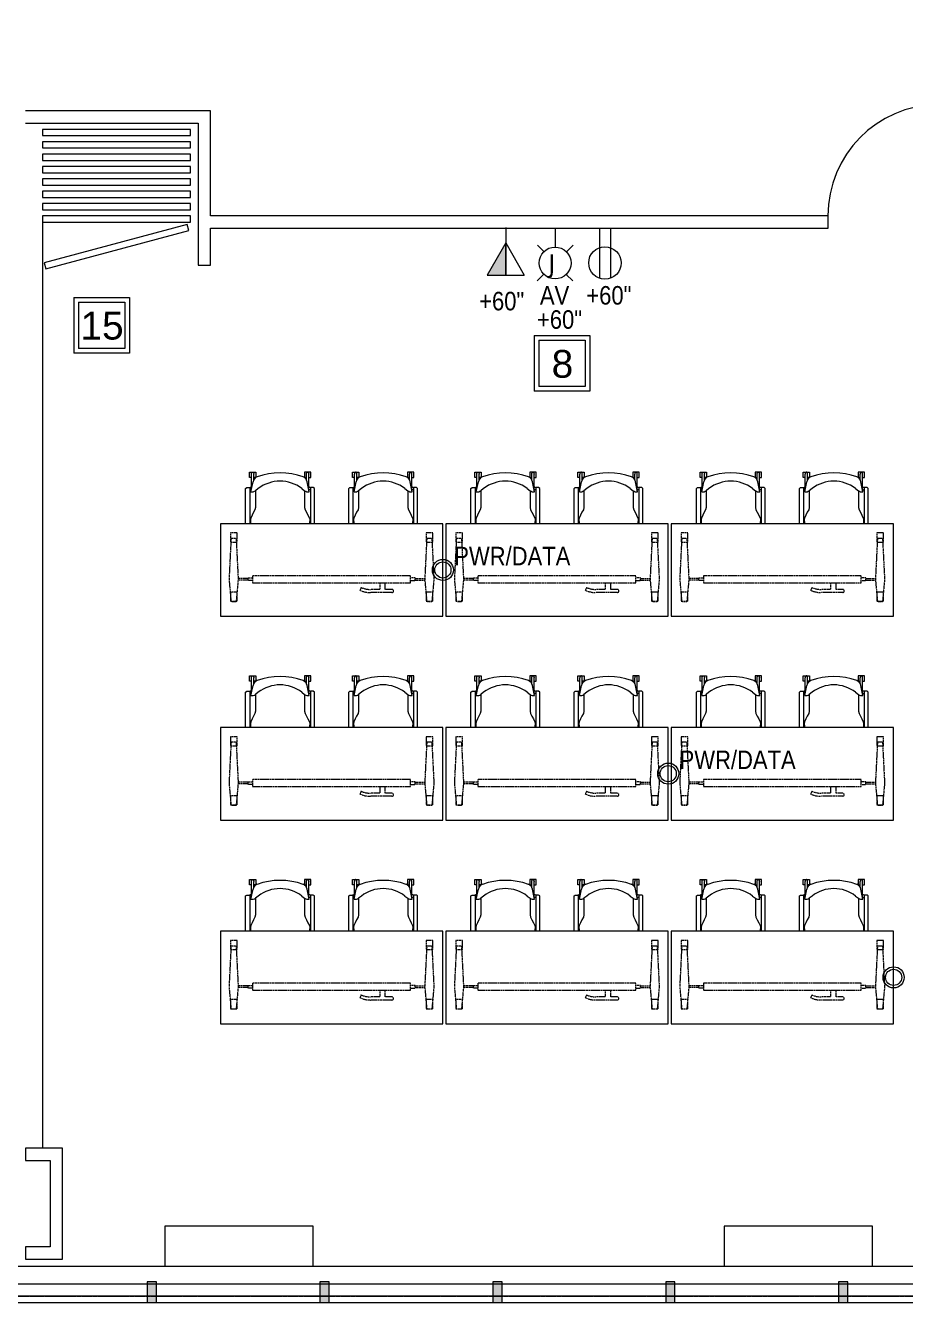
# Model space of a CAD drawing. Header units: inches. Extents: x 1 to 4574, y -953 to 1388.
# Drawn here: x 3075.3 to 3360.3, y -691.2 to -277.6 of the extents above; entities that cross this region are included whole.
import ezdxf

# ---------------------------------------------------------------- set-up
doc = ezdxf.new("R2010")
doc.units = ezdxf.units.IN
doc.header["$MEASUREMENT"] = 0
for name, pattern in [('Dash', [0.25, 0.125, -0.125]), ('Hidden 1_8_', [0.1875, 0.125, -0.0625]), ('IMPORT-PHANTOM4', [0.625, 0.3125, -0.0625, 0.0625, -0.0625, 0.0625, -0.0625])]:
    doc.linetypes.add(name, pattern=pattern)
for name, color, linetype, lineweight in [('3rd Floor Revit Background_dwg', 8, 'Continuous', 9), ('A-ANNO-NOTE', 131, 'Continuous', 20), ('A-Area', 7, 'IMPORT-PHANTOM4', 9), ('A-DETL', 90, 'Continuous', 9), ('A-DETL-HDLN', 90, 'Continuous', 9), ('A-DOOR', 31, 'Continuous', 9), ('A-FLOR', 192, 'Continuous', 9), ('A-WALL', 113, 'Continuous', 50), ('AWAEX', 7, 'Continuous', 9), ('E-COMM-IDEN', 2, 'Continuous', 9), ('E-ELEC-FIXT-IDEN', 2, 'Continuous', 9), ('I-FURN', 30, 'Continuous', 9), ('I-FURN-HDLN', 30, 'Continuous', 9), ('MHV', 7, 'Continuous', 9)]:
    doc.layers.add(name, color=color, linetype=linetype, lineweight=lineweight)
doc.styles.add('Arial', font='arial.ttf', dxfattribs={"height": 9})
doc.styles.add('Arial_3', font='arial.ttf', dxfattribs={"width": 0.85, "height": 6})
doc.styles.add('Tahoma', font='tahoma.ttf', dxfattribs={"height": 6})

# ---------------------------------------------------------------- blocks, each defined once
blk = doc.blocks.new('Single-Glass - No Frame - 36_ x 96_-2992229-3rd Floor New Construction - Tel_Data_Elec Plan')
at = {"layer": 'A-DOOR', "color": 250, "lineweight": 20}
for p, q in [((17.5, 2), (17.5, 38.06)), ((18, 38.06), (17.5, 38.06)), ((18, 2), (18, 38.06)), ((18, 2), (17.5, 2))]:
    blk.add_line(p, q, dxfattribs=at)
at = {"layer": 'A-DOOR'}
blk.add_arc((18, 2), 36.07, 90.7943, 180, dxfattribs=at)
blk = doc.blocks.new('Training Tables - 30x72-592698-3rd Floor New Construction - Tel_Data_Elec Plan')
at = {"layer": 'I-FURN'}
for p, q in [((-36, 15), (-36, -15)), ((36, 15), (-36, 15)), ((36, -15), (36, 15)), ((-36, -15), (36, -15)), ((-27.85, -15), (-27.85, -26.41)), ((-26.54, -26.71), (-26.54, -15)), ((-26.3, -16.32), (-26.25, -15.29)), ((-26.21, -16.85), (-26.3, -16.32)), ((-26.25, -15.29), (-26.22, -15)), ((-7.2, -16.85), (-7.1, -16.32)), ((-7.15, -15.29), (-7.18, -15)), ((-7.1, -16.32), (-7.15, -15.29)), ((-6.87, -26.71), (-6.87, -15)), ((-5.56, -15), (-5.56, -26.41)), ((5.56, -15), (5.56, -26.41)), ((6.87, -26.71), (6.87, -15)), ((7.1, -16.32), (7.15, -15.29)), ((7.2, -16.85), (7.1, -16.32)), ((7.15, -15.29), (7.18, -15)), ((26.21, -16.85), (26.3, -16.32)), ((26.25, -15.29), (26.22, -15)), ((26.3, -16.32), (26.25, -15.29)), ((26.54, -26.71), (26.54, -15)), ((27.85, -15), (27.85, -26.41)), ((-25.75, -17.75), (-26.21, -16.85)), ((-25.31, -18.7), (-25.75, -17.75)), ((-24.86, -19.49), (-25.31, -18.7)), ((-24.67, -20.24), (-24.86, -19.49)), ((-24.67, -25.69), (-24.67, -20.24)), ((-8.73, -20.24), (-8.55, -19.49)), ((-8.73, -25.69), (-8.73, -20.24)), ((-8.55, -19.49), (-8.1, -18.7)), ((-8.1, -18.7), (-7.65, -17.75)), ((-7.65, -17.75), (-7.2, -16.85)), ((7.65, -17.75), (7.2, -16.85)), ((8.1, -18.7), (7.65, -17.75)), ((8.55, -19.49), (8.1, -18.7)), ((8.73, -20.24), (8.55, -19.49)), ((8.73, -25.69), (8.73, -20.24)), ((24.67, -20.24), (24.86, -19.49)), ((24.67, -25.69), (24.67, -20.24)), ((24.86, -19.49), (25.31, -18.7)), ((25.31, -18.7), (25.75, -17.75)), ((25.75, -17.75), (26.21, -16.85)), ((-27.85, -26.41), (-27.48, -26.71)), ((-27.48, -26.71), (-26.54, -26.71)), ((-26.12, -25.37), (-25.46, -28.6)), ((-25.98, -26.05), (-25.98, -31.1)), ((-23.76, -26.39), (-24.67, -25.69)), ((-9.64, -26.39), (-8.73, -25.69)), ((-7.28, -25.37), (-7.95, -28.6)), ((-7.42, -26.05), (-7.42, -31.1)), ((-5.93, -26.71), (-6.87, -26.71)), ((-5.56, -26.41), (-5.93, -26.71)), ((5.56, -26.41), (5.93, -26.71)), ((5.93, -26.71), (6.87, -26.71)), ((7.28, -25.37), (7.95, -28.6)), ((7.42, -26.05), (7.42, -31.1)), ((9.64, -26.39), (8.73, -25.69)), ((23.76, -26.39), (24.67, -25.69)), ((26.12, -25.37), (25.46, -28.6)), ((25.98, -26.05), (25.98, -31.1)), ((27.48, -26.71), (26.54, -26.71)), ((27.85, -26.41), (27.48, -26.71)), ((-26.63, -30), (-26.63, -31.69)), ((-25.98, -30), (-26.63, -30)), ((-26.63, -31.69), (-24.58, -31.69)), ((-25.98, -31.1), (-25.98, -31.19)), ((-25.98, -31.19), (-25.96, -31.3)), ((-25.96, -31.3), (-25.93, -31.4)), ((-25.93, -31.4), (-25.89, -31.49)), ((-25.89, -31.49), (-25.83, -31.57)), ((-25.83, -31.57), (-25.77, -31.63)), ((-25.77, -31.63), (-25.71, -31.67)), ((-25.71, -31.67), (-25.64, -31.69)), ((-25.64, -31.69), (-25.57, -31.69)), ((-25.57, -31.69), (-25.5, -31.67)), ((-25.5, -31.67), (-25.44, -31.63)), ((-25.44, -31.63), (-25.38, -31.57)), ((-25.38, -31.57), (-25.33, -31.49)), ((-25.33, -31.49), (-25.28, -31.4)), ((-25.28, -31.4), (-25.25, -31.3)), ((-25.25, -31.3), (-25.23, -31.19)), ((-25.23, -29.27), (-25.23, -31.08)), ((-24.58, -30), (-25.23, -30)), ((-25.23, -31.19), (-25.23, -31.08)), ((-24.58, -31.69), (-24.58, -30)), ((-8.82, -30), (-8.18, -30)), ((-8.82, -31.69), (-8.82, -30)), ((-6.78, -31.69), (-8.82, -31.69)), ((-8.18, -29.27), (-8.18, -31.08)), ((-8.18, -31.08), (-8.17, -31.19)), ((-8.17, -31.19), (-8.15, -31.3)), ((-8.15, -31.3), (-8.12, -31.4)), ((-8.12, -31.4), (-8.08, -31.49)), ((-8.08, -31.49), (-8.03, -31.57)), ((-8.03, -31.57), (-7.97, -31.63)), ((-7.97, -31.63), (-7.9, -31.67)), ((-7.9, -31.67), (-7.83, -31.69)), ((-7.83, -31.69), (-7.76, -31.69)), ((-7.76, -31.69), (-7.7, -31.67)), ((-7.7, -31.67), (-7.63, -31.63)), ((-7.63, -31.63), (-7.57, -31.57)), ((-7.57, -31.57), (-7.52, -31.49)), ((-7.52, -31.49), (-7.48, -31.4)), ((-7.48, -31.4), (-7.45, -31.3)), ((-7.45, -31.3), (-7.43, -31.19)), ((-7.43, -31.19), (-7.42, -31.1)), ((-7.42, -30), (-6.78, -30)), ((-6.78, -30), (-6.78, -31.69)), ((6.78, -30), (6.78, -31.69)), ((7.42, -30), (6.78, -30)), ((6.78, -31.69), (8.82, -31.69)), ((7.43, -31.19), (7.42, -31.1)), ((7.45, -31.3), (7.43, -31.19)), ((7.48, -31.4), (7.45, -31.3)), ((7.52, -31.49), (7.48, -31.4)), ((7.57, -31.57), (7.52, -31.49)), ((7.63, -31.63), (7.57, -31.57)), ((7.7, -31.67), (7.63, -31.63)), ((7.76, -31.69), (7.7, -31.67)), ((7.83, -31.69), (7.76, -31.69)), ((7.9, -31.67), (7.83, -31.69)), ((7.97, -31.63), (7.9, -31.67)), ((8.03, -31.57), (7.97, -31.63)), ((8.08, -31.49), (8.03, -31.57)), ((8.12, -31.4), (8.08, -31.49)), ((8.15, -31.3), (8.12, -31.4)), ((8.17, -31.19), (8.15, -31.3)), ((8.18, -31.08), (8.17, -31.19)), ((8.18, -29.27), (8.18, -31.08)), ((8.82, -30), (8.18, -30)), ((8.82, -31.69), (8.82, -30)), ((24.58, -30), (25.23, -30)), ((24.58, -31.69), (24.58, -30)), ((26.63, -31.69), (24.58, -31.69)), ((25.23, -29.27), (25.23, -31.08)), ((25.23, -31.19), (25.23, -31.08)), ((25.25, -31.3), (25.23, -31.19)), ((25.28, -31.4), (25.25, -31.3)), ((25.33, -31.49), (25.28, -31.4)), ((25.38, -31.57), (25.33, -31.49)), ((25.44, -31.63), (25.38, -31.57)), ((25.5, -31.67), (25.44, -31.63)), ((25.57, -31.69), (25.5, -31.67)), ((25.64, -31.69), (25.57, -31.69)), ((25.71, -31.67), (25.64, -31.69)), ((25.77, -31.63), (25.71, -31.67)), ((25.83, -31.57), (25.77, -31.63)), ((25.89, -31.49), (25.83, -31.57)), ((25.93, -31.4), (25.89, -31.49)), ((25.96, -31.3), (25.93, -31.4)), ((25.98, -31.19), (25.96, -31.3)), ((25.98, -30), (26.63, -30)), ((25.98, -31.1), (25.98, -31.19)), ((26.63, -30), (26.63, -31.69))]:
    blk.add_line(p, q, dxfattribs=at)
for centre, radius, start, end in [((-26.64, -25.1), 0.933, 276.1183, 310.6025), ((-26.76, -27.75), 1.05, 42.6215, 77.957), ((-25.73, -27.07), 1.74, 52.4563, 103.0064), ((-23.48, -28.29), 2, 188.9172, 250.5327), ((-16.7, -17.2), 11.59, 232.4563, 307.5437), ((-9.92, -28.29), 2, 289.4673, 351.0828), ((-7.67, -27.07), 1.74, 76.9936, 127.5437), ((-6.65, -27.75), 1.05, 102.043, 137.3785), ((-6.77, -25.1), 0.933, 229.3975, 263.8817), ((6.77, -25.1), 0.933, 276.1183, 310.6025), ((6.65, -27.75), 1.05, 42.6215, 77.957), ((7.67, -27.07), 1.74, 52.4563, 103.0064), ((9.92, -28.29), 2, 188.9172, 250.5327), ((16.7, -17.2), 11.59, 232.4563, 307.5437), ((23.48, -28.29), 2, 289.4673, 351.0828), ((25.73, -27.07), 1.74, 76.9936, 127.5437), ((26.76, -27.75), 1.05, 102.043, 137.3785), ((26.64, -25.1), 0.933, 229.3975, 263.8817), ((-16.7, -9.11), 22.34, 250.5327, 289.4673), ((16.7, -9.11), 22.34, 250.5327, 289.4673)]:
    blk.add_arc(centre, radius, start, end, dxfattribs=at)
at = {"layer": 'I-FURN-HDLN', "linetype": 'Dash'}
for p, q in [((-33.13, 3), (-32.47, 10.3)), ((-32.8, 10.12), (-32.8, 7.16)), ((-30.6, 10.12), (-32.8, 10.12)), ((-32.47, 10.3), (-30.93, 10.3)), ((-30.93, 10.3), (-30.27, 3)), ((-30.6, 7.16), (-30.6, 10.12)), ((30.27, 3), (30.93, 10.3)), ((32.8, 10.12), (30.6, 10.12)), ((30.6, 10.12), (30.6, 7.16)), ((30.93, 10.3), (32.47, 10.3)), ((32.47, 10.3), (33.13, 3)), ((32.8, 7.16), (32.8, 10.12)), ((-32.8, 7.16), (-30.6, 7.16)), ((-19.56, 7.3), (-12.56, 7.3)), ((-19.56, 6.3), (-17.4, 6.3)), ((-17.4, 6.3), (-17.4, 4.11)), ((-15.64, 6.3), (-12.56, 6.3)), ((-15.64, 4.11), (-15.64, 6.3)), ((-9.57, 5.63), (-9.15, 6.54)), ((30.6, 7.16), (32.8, 7.16)), ((-32.47, -10.29), (-33.13, 3)), ((-30.27, 3), (-30.93, -10.29)), ((-27.07, 3.25), (-30.29, 3.25)), ((-27.07, 2.75), (-30.28, 2.75)), ((-27.07, 3.43), (-27.07, 2.57)), ((-25.57, 3.43), (-27.07, 3.43)), ((-27.07, 2.57), (-25.57, 2.57)), ((-25.57, 4.11), (-25.57, 1.89)), ((25.58, 4.11), (-25.57, 4.11)), ((-25.57, 1.89), (25.58, 1.89)), ((25.58, 1.89), (25.58, 4.11)), ((25.58, 3.43), (27.08, 3.43)), ((27.08, 2.57), (25.58, 2.57)), ((27.08, 3.43), (27.08, 2.57)), ((27.08, 3.25), (30.29, 3.25)), ((27.08, 2.75), (30.28, 2.75)), ((30.93, -10.29), (30.27, 3)), ((33.13, 3), (32.47, -10.29)), ((-32.8, -9.05), (-32.8, -12.01)), ((-30.6, -9.05), (-32.8, -9.05)), ((-32.8, -12.01), (-30.6, -12.01)), ((-30.93, -10.29), (-32.47, -10.29)), ((-30.6, -12.01), (-30.6, -9.05)), ((32.8, -9.05), (30.6, -9.05)), ((30.6, -9.05), (30.6, -12.01)), ((30.6, -12.01), (32.8, -12.01)), ((32.47, -10.29), (30.93, -10.29)), ((32.8, -12.01), (32.8, -9.05))]:
    blk.add_line(p, q, dxfattribs=at)
for centre, radius, start, end in [((-19.56, 6.8), 0.5, 90, 270), ((-12.56, -0.7), 8, 64.7939, 90), ((-12.56, -0.7), 7, 64.7589, 90)]:
    blk.add_arc(centre, radius, start, end, dxfattribs=at)
blk = doc.blocks.new('3rd Floor Revit Background_dwg-1506769-3rd Floor New Construction - Tel_Data_Elec Plan')
at = {"layer": 'AWAEX'}
for points in [[(1240.06, -691.22), (1240.06, -684.53), (1237.06, -684.53), (1237.06, -691.22)], [(1296.06, -691.22), (1296.06, -684.53), (1293.06, -684.53), (1293.06, -691.22)], [(1352.06, -691.22), (1352.06, -684.53), (1349.06, -684.53), (1349.06, -691.22)], [(1408.06, -691.22), (1408.06, -684.53), (1405.06, -684.53), (1405.06, -691.22)], [(1464.06, -691.22), (1464.06, -684.53), (1461.06, -684.53), (1461.06, -691.22)]]:
    blk.add_hatch(color=256, dxfattribs=at).paths.add_polyline_path(points, flags=0)
at = {"layer": 'A-Area', "flags": 128}
for points in [[(1884.9, 180.92), (1805.75, 260.07), (1767.28, 260.07), (1767.28, 298.53), (1688.13, 377.68), (735.1, 377.68), (571.4, 213.99), (494.75, 290.64), (524.68, 320.57), (524.68, 419.78), (401.76, 542.7), (362.39, 542.7), (362.39, 582.06), (243.34, 701.12), (204.04, 701.12), (204.04, 740.42), (84.92, 859.54), (45.55, 859.54), (45.55, 898.9), (-441.32, 1385.78), (-666.56, 1385.78), (-745.3, 1307.04), (-745.3, 1267.7), (-784.64, 1267.7), (-863.31, 1189.03), (-863.31, 289.89), (-745.28, 171.87), (-705.91, 171.87), (-705.91, 132.5), (-587.52, 14.1), (-548.15, 14.1), (-548.15, -25.26), (-39.5, -533.91), (-0.12, -533.91), (-0.12, -573.29), (115.81, -689.22), (514.38, -689.22), (542.18, -661.42), (569.98, -689.22), (1686.6, -689.22), (1766.06, -609.77), (1766.06, -570.38), (1805.44, -570.38), (1884.9, -490.93), (1884.9, 180.92)], [(-745.3, 1267.7), (-745.3, 1307.04), (-666.56, 1385.78), (-441.32, 1385.78), (45.55, 898.9), (45.55, 859.54), (84.92, 859.54), (204.04, 740.42), (204.04, 701.12), (243.34, 701.12), (362.39, 582.06), (362.39, 542.7), (401.76, 542.7), (524.68, 419.78), (524.68, 320.57), (494.75, 290.64), (571.4, 213.99), (735.1, 377.68), (1688.13, 377.68), (1767.28, 298.53), (1767.28, 260.07), (1805.75, 260.07), (1884.9, 180.92), (1884.9, -490.93), (1805.44, -570.38), (1766.06, -570.38), (1766.06, -609.77), (1686.6, -689.22), (569.98, -689.22), (542.18, -661.42), (514.38, -689.22), (231.68, -689.22)]]:
    blk.add_lwpolyline(points, dxfattribs=at)
at = {"layer": 'AWAEX'}
for p, q in [((1184.44, -679.47), (1516.67, -679.47)), ((1184.44, -685.22), (1516.67, -685.22)), ((1240.06, -684.53), (1237.06, -684.53)), ((1237.06, -684.53), (1237.06, -691.22)), ((1240.06, -691.22), (1240.06, -684.53)), ((1296.06, -684.53), (1293.06, -684.53)), ((1293.06, -684.53), (1293.06, -691.22)), ((1296.06, -691.22), (1296.06, -684.53)), ((1352.06, -684.53), (1349.06, -684.53)), ((1349.06, -684.53), (1349.06, -691.22)), ((1352.06, -691.22), (1352.06, -684.53)), ((1408.06, -684.53), (1405.06, -684.53)), ((1405.06, -684.53), (1405.06, -691.22)), ((1408.06, -691.22), (1408.06, -684.53)), ((1464.06, -684.53), (1461.06, -684.53)), ((1461.06, -684.53), (1461.06, -691.22)), ((1464.06, -691.22), (1464.06, -684.53)), ((1684.94, -689.22), (572.68, -689.22)), ((1237.06, -691.22), (1240.06, -691.22)), ((1293.06, -691.22), (1296.06, -691.22)), ((1349.06, -691.22), (1352.06, -691.22)), ((1405.06, -691.22), (1408.06, -691.22)), ((1461.06, -691.22), (1464.06, -691.22))]:
    blk.add_line(p, q, dxfattribs=at)
at = {"layer": 'AWAEX', "flags": 128}
blk.add_lwpolyline([(569.16, -691.22), (1687.43, -691.22), (1768.06, -610.6), (1768.06, -572.38), (1806.27, -572.38), (1886.9, -491.76), (1886.9, 181.74), (1806.57, 262.07), (1769.28, 262.07), (1769.28, 299.36), (1688.96, 379.68), (734.27, 379.68)], dxfattribs=at)
at = {"layer": 'MHV', "flags": 128}
for points in [[(1290.83, -666.47), (1242.83, -666.47), (1242.83, -679.47), (1290.83, -679.47)], [(1472, -666.47), (1424, -666.47), (1424, -679.47), (1472, -679.47)]]:
    blk.add_lwpolyline(points, close=True, dxfattribs=at)
blk = doc.blocks.new('FORM Equipment_Fixture Tag - Square-214315-3rd Floor New Construction - Tel_Data_Elec Plan')
at = {"layer": 'A-ANNO-NOTE'}
for p, q in [((-0.09375, 0.09375), (0.09375, 0.09375)), ((-0.09375, 0.09375), (0.09375, 0.09375)), ((-0.09375, 0.09375), (0.09375, 0.09375)), ((-0.09375, 0.09375), (-0.09375, -0.09375)), ((0.09375, 0.09375), (0.09375, -0.09375)), ((-0.078125, 0.078125), (-0.078125, -0.078125)), ((-0.078125, 0.078125), (0.078125, 0.078125)), ((0.078125, 0.078125), (0.078125, -0.078125)), ((0.078125, -0.078125), (-0.078125, -0.078125)), ((0.09375, -0.09375), (-0.09375, -0.09375))]:
    blk.add_line(p, q, dxfattribs=at)

msp = doc.modelspace()

# ---------------------------------------------------------------- hatches: boundary and pattern name
at = {"layer": 'A-ANNO-NOTE', "lineweight": 9}
msp.add_hatch(color=256, dxfattribs=at).paths.add_polyline_path([(3230.81, -358.38), (3230.81, -347.92), (3224.81, -358.38)], flags=0)

# ---------------------------------------------------------------- linework, layer by layer
at = {"layer": 'A-ANNO-NOTE'}
for p, q in [((3230.81, -343), (3230.81, -358.38)), ((3246.81, -343.23), (3246.81, -349.32)), ((3261.21, -343.22), (3261.21, -359.42)), ((3264.7, -343.22), (3264.7, -359.42)), ((3230.81, -347.92), (3224.81, -358.38)), ((3230.81, -347.92), (3224.81, -358.38)), ((3230.81, -358.38), (3230.81, -347.92)), ((3230.81, -347.92), (3236.81, -358.38)), ((3243.2, -350.8), (3241.07, -348.67)), ((3250.49, -350.87), (3252.62, -348.74)), ((3224.81, -358.38), (3230.81, -358.38)), ((3224.81, -358.38), (3236.81, -358.38)), ((3243.13, -358.09), (3241.01, -360.22)), ((3250.43, -358.16), (3252.55, -360.28))]:
    msp.add_line(p, q, dxfattribs=at)
for centre, radius in [((3246.81, -354.48), 5.16), ((3262.95, -354.47), 5.25), ((3210.46, -453.91), 3.42), ((3210.46, -453.91), 2.62), ((3283.46, -519.91), 3.42), ((3283.46, -519.91), 2.62), ((3356.46, -585.91), 3.42), ((3356.46, -585.91), 2.62)]:
    msp.add_circle(centre, radius, dxfattribs=at)
at = {"layer": 'A-DETL', "lineweight": 13}
for p, q in [((3080.75, -311.22), (3080.75, -313.22)), ((3128.75, -311.22), (3080.75, -311.22)), ((3080.75, -313.22), (3128.75, -313.22)), ((3128.75, -313.22), (3128.75, -311.22)), ((3080.75, -315.22), (3080.75, -317.22)), ((3128.75, -315.22), (3080.75, -315.22)), ((3080.75, -317.22), (3128.75, -317.22)), ((3128.75, -317.22), (3128.75, -315.22)), ((3080.75, -319.22), (3080.75, -321.22)), ((3128.75, -319.22), (3080.75, -319.22)), ((3080.75, -321.22), (3128.75, -321.22)), ((3128.75, -321.22), (3128.75, -319.22)), ((3080.75, -323.22), (3080.75, -325.22)), ((3128.75, -323.22), (3080.75, -323.22)), ((3080.75, -325.22), (3128.75, -325.22)), ((3128.75, -325.22), (3128.75, -323.22)), ((3080.75, -327.22), (3080.75, -329.22)), ((3128.75, -327.22), (3080.75, -327.22)), ((3080.75, -329.22), (3128.75, -329.22)), ((3128.75, -329.22), (3128.75, -327.22)), ((3080.75, -331.22), (3080.75, -333.22)), ((3128.75, -331.22), (3080.75, -331.22)), ((3080.75, -333.22), (3128.75, -333.22)), ((3128.75, -333.22), (3128.75, -331.22)), ((3080.75, -335.22), (3080.75, -337.22)), ((3128.75, -335.22), (3080.75, -335.22)), ((3080.75, -337.22), (3128.75, -337.22)), ((3128.75, -337.22), (3128.75, -335.22)), ((3080.75, -339.22), (3080.75, -341.22)), ((3128.75, -339.22), (3080.75, -339.22)), ((3080.75, -341.22), (3128.75, -341.22)), ((3127.67, -342.04), (3081.31, -354.47)), ((3128.19, -343.98), (3127.67, -342.04)), ((3128.75, -341.22), (3128.75, -339.22)), ((3081.83, -356.4), (3128.19, -343.98)), ((3081.31, -354.47), (3081.83, -356.4))]:
    msp.add_line(p, q, dxfattribs=at)
at = {"layer": 'A-DETL-HDLN', "linetype": 'Hidden 1_8_'}
msp.add_line((3080.77, -341.22), (3080.77, -641.22), dxfattribs=at)
at = {"layer": 'A-FLOR', "lineweight": 13}
msp.add_line((3062.02, -685.22), (3394.24, -685.22), dxfattribs=at)
at = {"layer": 'A-WALL', "color": 250, "lineweight": 20}
for p, q in [((3135.22, -305.2), (3075.26, -305.2)), ((3135.22, -339.22), (3135.22, -305.2)), ((3075.26, -309.2), (3131.22, -309.2)), ((3131.22, -309.2), (3131.22, -355.22)), ((3335.22, -339.22), (3135.22, -339.22)), ((3135.22, -355.22), (3135.22, -343.22)), ((3135.22, -343.22), (3335.22, -343.22)), ((3335.22, -343.22), (3335.22, -339.22)), ((3131.22, -355.22), (3135.22, -355.22)), ((3087.2, -641.23), (3075.26, -641.23)), ((3075.26, -641.23), (3075.26, -645.23)), ((3075.26, -645.23), (3083.2, -645.23)), ((3083.2, -645.23), (3083.2, -673.22)), ((3087.2, -677.22), (3087.2, -641.23)), ((3083.2, -673.22), (3075.28, -673.22)), ((3075.28, -673.22), (3075.28, -677.22)), ((3075.28, -677.22), (3087.2, -677.22))]:
    msp.add_line(p, q, dxfattribs=at)

# ---------------------------------------------------------------- block references
at = {"layer": '3rd Floor Revit Background_dwg', "color": 7}
msp.add_blockref('3rd Floor Revit Background_dwg-1506769-3rd Floor New Construction - Tel_Data_Elec Plan', (1877.58, 0), dxfattribs=at)
at = {"layer": 'A-ANNO-NOTE', "xscale": 96, "yscale": 96, "zscale": 96}
for p in [(3099.93, -374.64), (3249.07, -387)]:
    msp.add_blockref('FORM Equipment_Fixture Tag - Square-214315-3rd Floor New Construction - Tel_Data_Elec Plan', p, dxfattribs=at)
at = {"layer": 'A-DOOR', "lineweight": 13}
msp.add_blockref('Single-Glass - No Frame - 36_ x 96_-2992229-3rd Floor New Construction - Tel_Data_Elec Plan', (3353.22, -341.22), dxfattribs=at)
at = {"layer": 'I-FURN', "rotation": 180}
for p in [(3174.41, -453.94), (3247.41, -453.94), (3320.41, -453.94), (3174.41, -519.94), (3247.41, -519.94), (3320.41, -519.94), (3174.41, -585.94), (3247.41, -585.94), (3320.41, -585.94)]:
    msp.add_blockref('Training Tables - 30x72-592698-3rd Floor New Construction - Tel_Data_Elec Plan', p, dxfattribs=at)

# ---------------------------------------------------------------- texts
at = {"layer": 'A-ANNO-NOTE', "lineweight": 9, "insert": (3244.7, -351.72), "char_height": 6, "width": 4.1208, "attachment_point": 1, "style": 'Tahoma'}
msp.add_mtext('J', dxfattribs=at)
at = {"layer": 'A-ANNO-NOTE', "lineweight": 9, "char_height": 9, "attachment_point": 2, "line_spacing_factor": 0.941778, "style": 'Arial'}
for s, insert, width in [('15', (3100.04, -370.28), 16.7484), ('8', (3249.18, -382.65), 8.3742)]:
    msp.add_mtext(s, dxfattribs=dict(at, insert=insert, width=width))
at = {"layer": 'E-COMM-IDEN', "insert": (3229.51, -363.82), "char_height": 6, "width": 17.336, "attachment_point": 2, "line_spacing_factor": 0.941778, "style": 'Arial_3'}
msp.add_mtext('+60"', dxfattribs=at)
at = {"layer": 'E-ELEC-FIXT-IDEN', "char_height": 6, "attachment_point": 2, "line_spacing_factor": 0.941778, "style": 'Arial_3'}
for s, insert, width in [('AV', (3246.64, -361.95), 11.3125), ('+60"', (3264.23, -361.95), 17.336), ('+60"', (3248.24, -369.79), 17.336), ('PWR/DATA', (3232.95, -446.42), 44.5888), ('PWR/DATA', (3305.95, -512.42), 44.5888)]:
    msp.add_mtext(s, dxfattribs=dict(at, insert=insert, width=width))

doc.saveas('drawing.dxf')
